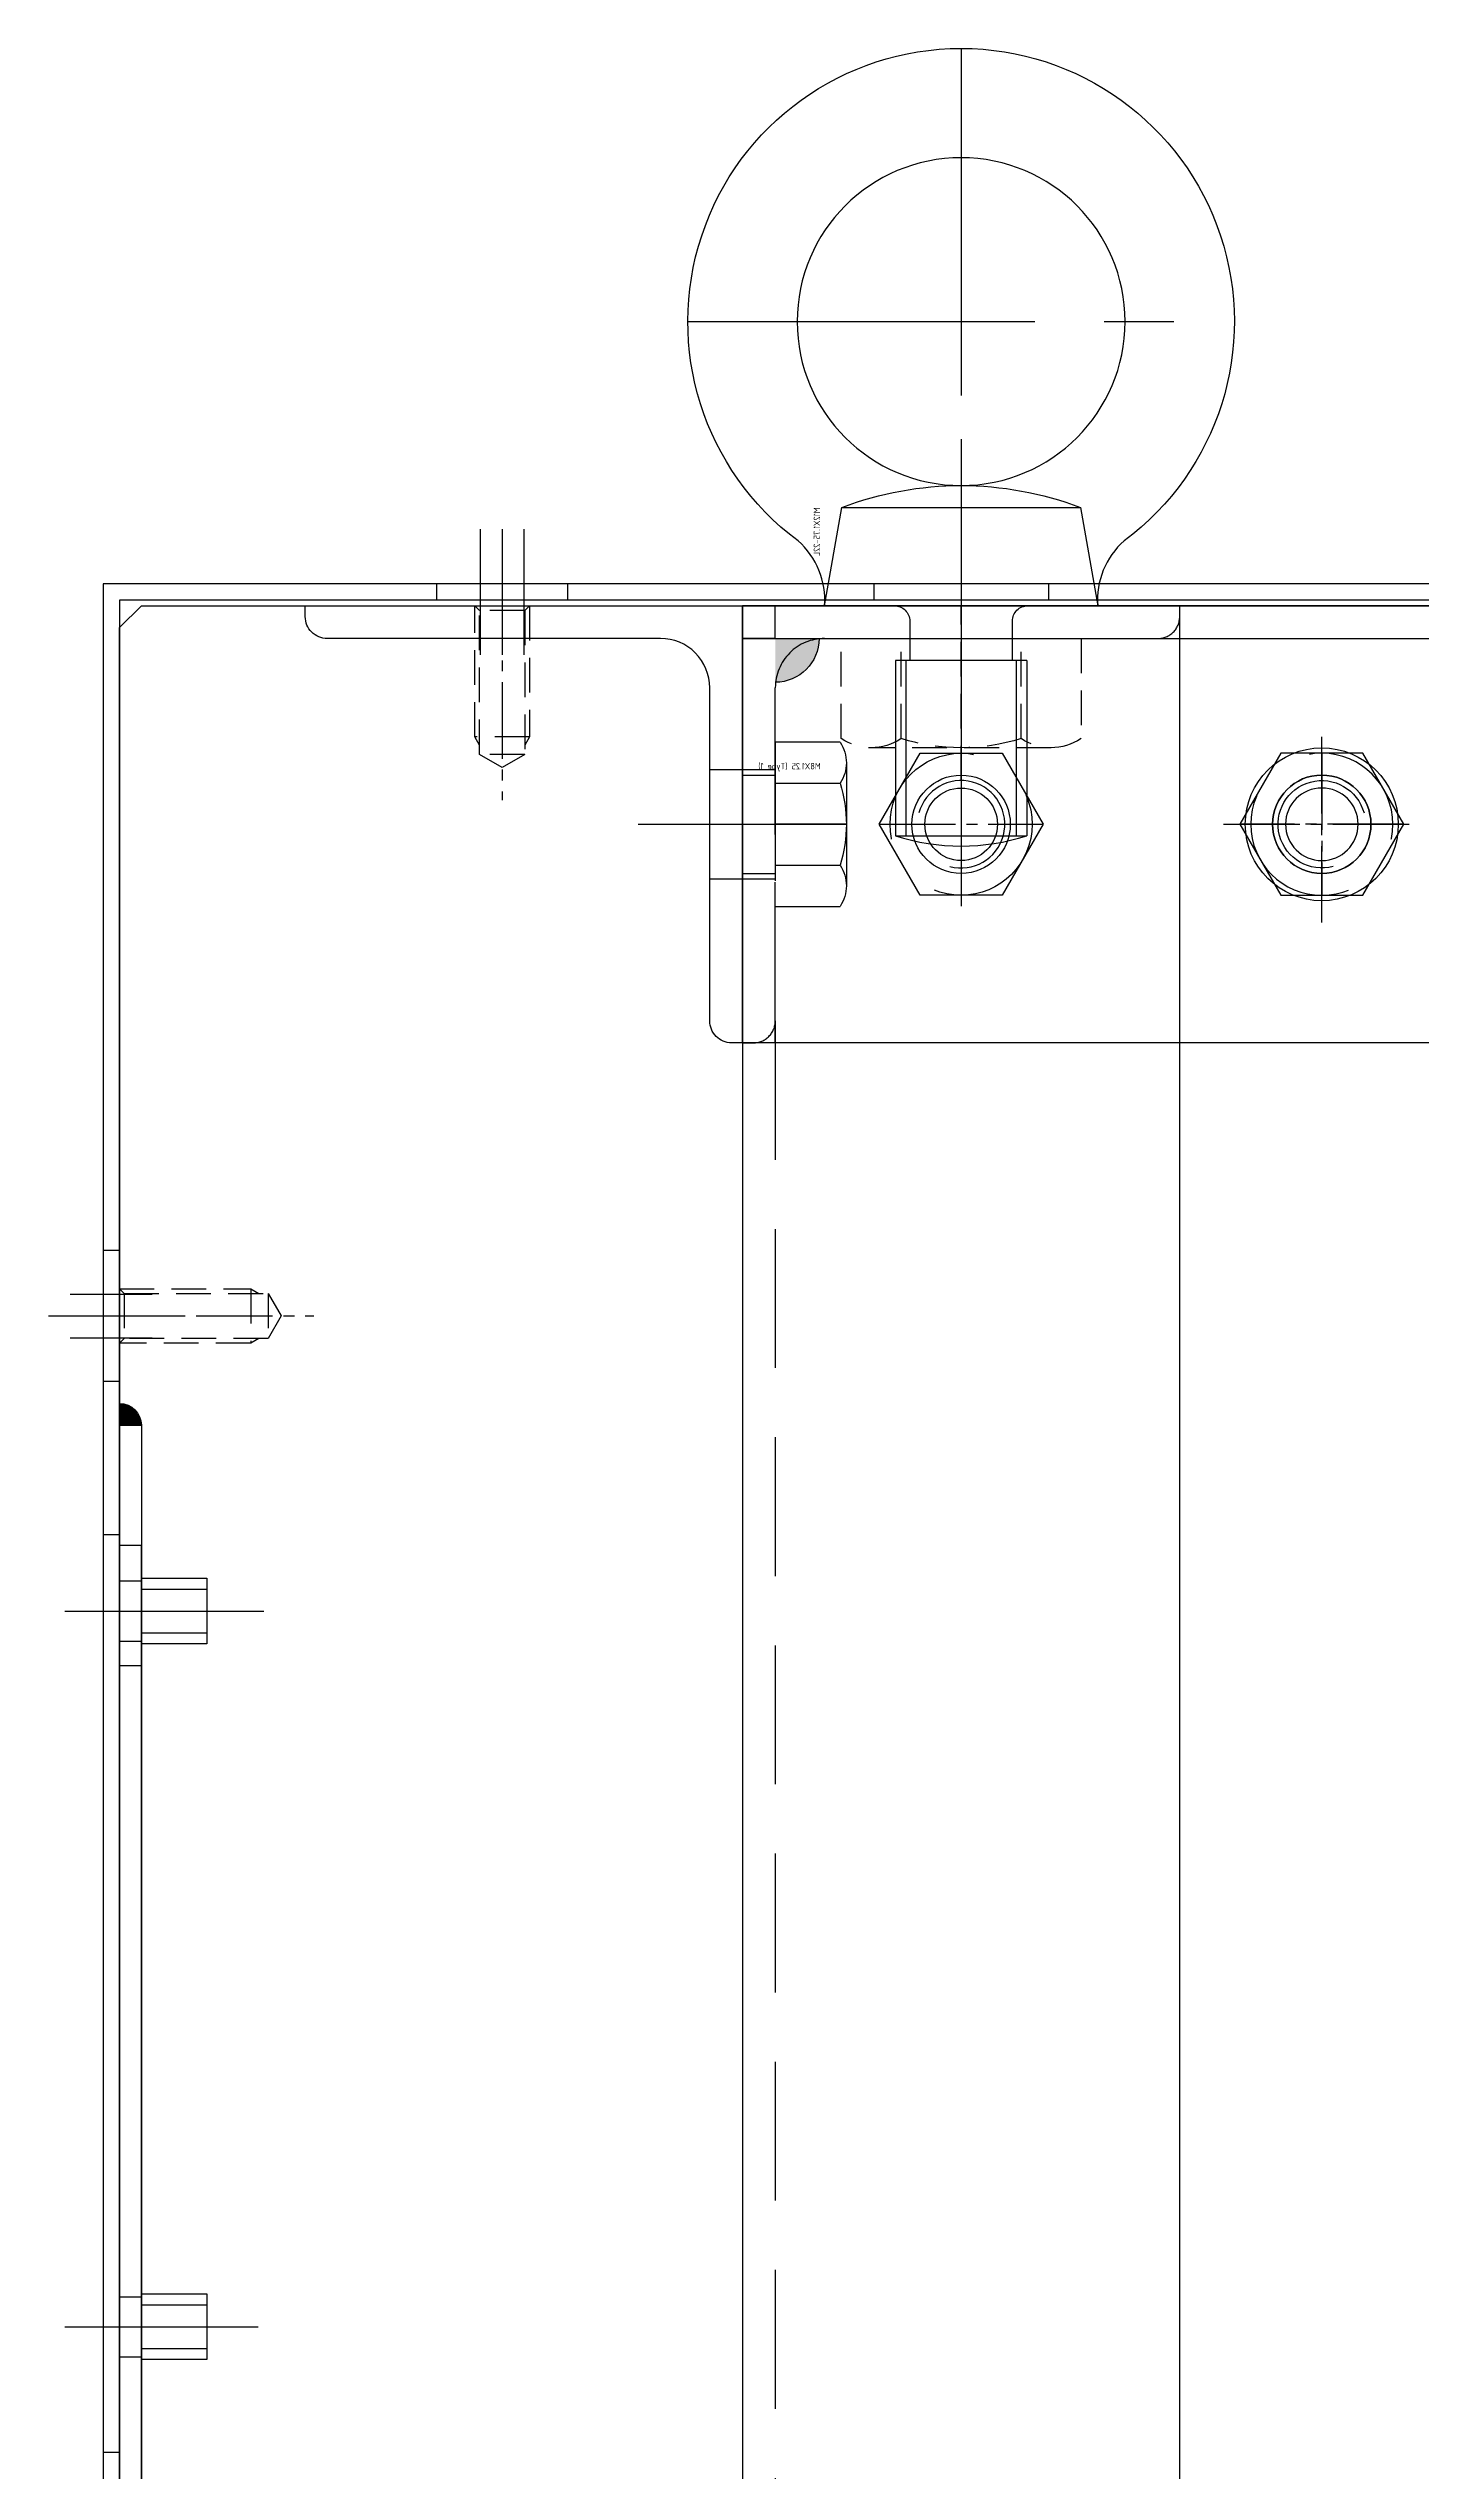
# Model space of a CAD drawing. Header units: millimetres. Extents: x 282 to 14566, y -4134 to 5341.
# Drawn here: x 9076.2 to 9201.9, y 1224.9 to 1446.6 of the extents above; entities that cross this region are included whole.
import ezdxf
from ezdxf.enums import TextEntityAlignment as Align

# ---------------------------------------------------------------- set-up
doc = ezdxf.new("R2010")
doc.units = ezdxf.units.MM
for name, pattern in [('CENTER', [50.8, 31.75, -6.35, 6.35, -6.35]), ('CENTER1', [10, 7, -1, 1, -1]), ('HIDDEN', [9.525, 6.35, -3.175]), ('HIDDEN2', [4.7625, 3.175, -1.5875]), ('HIDDENX2', [19.05, 12.7, -6.35])]:
    doc.linetypes.add(name, pattern=pattern)
for name, color, linetype in [('BOM-T', 4, 'Continuous'), ('CENTER', 1, 'CENTER'), ('THIN', 3, 'Continuous')]:
    doc.layers.add(name, color=color, linetype=linetype)
doc.styles.get("Standard").update_dxf_attribs({"font": 'ISOCP.SHX', "bigfont": 'WHGTXT.SHX'})

# ---------------------------------------------------------------- blocks, each defined once
blk = doc.blocks.new('A$C253F4690')
at = {"color": 2, "linetype": 'HIDDEN2'}
for p, q in [((0, -13), (0, 3)), ((-5.48, -9.15), (-5.48, 0)), ((5.48, -9.15), (5.48, 0)), ((-8.23, -10), (8.23, -10))]:
    blk.add_line(p, q, dxfattribs=at)
blk.add_lwpolyline([(-10.97, 0), (-10.97, -9.15, 0.309401), (-5.48, -9.15, 0.154701), (5.48, -9.15, 0.309401), (10.97, -9.15), (10.97, 0), (-10.97, 0)], format="xyb", dxfattribs=at)
blk = doc.blocks.new('A$C5742324B')
for p, q in [((10.91, 9), (-10.91, 9)), ((-6, -5), (6, -5)), ((-6, -5), (-6, -21.05)), ((6, -5), (6, -21.05)), ((6, -21.05), (-6, -21.05))]:
    blk.add_line(p, q)
for points in [[(12.5, 0, -0.237131), (14.92, 5.94, 3.020253), (-14.92, 5.94, -0.237131), (-12.5, 0)], [(-4.7, -5), (-4.7, -1.4, 0.414214), (-6.1, 0)], [(6.1, 0, 0.414214), (4.7, -1.4), (4.7, -5)], [(6, -21.05, -0.157869), (-6, -21.05)]]:
    blk.add_lwpolyline(points, format="xyb")
blk.add_lwpolyline([(10.91, 9, 0.183318), (-10.91, 9), (-12.5, 0), (12.5, 0)], format="xyb", close=True)
blk.add_circle((0, 26), 15)
at = {"layer": 'CENTER'}
for p, q in [((0, 51), (0, -22)), ((25, 26), (-25, 26))]:
    blk.add_line(p, q, dxfattribs=at)
at = {"layer": 'THIN'}
for points in [[(-5.05, -5), (-5.05, -21.05)], [(5.05, -5), (5.05, -21.05)]]:
    blk.add_lwpolyline(points, dxfattribs=at)
at = {"layer": 'BOM-T', "color": 4}
blk.add_text('M12X1.75-22L', height=0.6, rotation=270, dxfattribs=at).set_placement((13.2, 9), align=Align.MIDDLE_LEFT)
blk = doc.blocks.new('A$C45832701')
at = {"color": 1, "linetype": 'CENTER1'}
for p, q in [((0, 656.5), (0, 643.5)), ((-24, 650), (-13, 650)), ((-7.51, 650), (7.51, 650))]:
    blk.add_line(p, q, dxfattribs=at)
at = {"color": 2, "linetype": 'HIDDEN2'}
for p, q in [((-20, 655), (-17, 655)), ((-20, 645), (-17, 645))]:
    blk.add_line(p, q, dxfattribs=at)
at = {"color": 2, "linetype": 'HIDDENX2'}
blk.add_line((-17, 632), (-17, 38), dxfattribs=at)
blk.add_lwpolyline([(-20, 670), (-20, 630), (-19, 630, 0.414214), (-17, 632), (-17, 662.5, -0.414214), (-12.5, 667), (18, 667, 0.414214), (20, 669), (20, 670)], format="xyb", close=True, dxfattribs=at)
at = {"color": 4}
blk.add_lwpolyline([(20, 0), (20, 670), (-20, 670), (-20, 0)], close=True, dxfattribs=at)
at = {"color": 2, "linetype": 'HIDDENX2'}
blk.add_lwpolyline([(3.75, 643.5), (-3.75, 643.5), (-7.51, 650), (-3.75, 656.5), (3.75, 656.5), (7.51, 650), (3.75, 643.5)], dxfattribs=at)
blk.add_circle((0, 650), 6.5, dxfattribs=at)
at = {"color": 4}
blk.add_circle((0, 650), 4.5, dxfattribs=at)
blk.add_circle((0, 650), 3.32)
at = {"layer": 'THIN'}
blk.add_arc((0, 650), 4, 255, 165, dxfattribs=at)
at = {"xscale": -1}
for name, p in [('A$C5742324B', (0, 670)), ('A$C253F4690', (0, 667))]:
    blk.add_blockref(name, p, dxfattribs=at)
blk = doc.blocks.new('A$C59CC2664')
at = {"color": 3}
blk.add_line((-20, 17), (386, 17), dxfattribs=at)
at = {"color": 1, "linetype": 'CENTER1'}
for p, q in [((0, 7.5), (0, -7.5)), ((-7.5, 0), (7.5, 0))]:
    blk.add_line(p, q, dxfattribs=at)
at = {"color": 3}
blk.add_lwpolyline([(386, -20), (-20, -20), (-20, 20), (386, 20)], close=True, dxfattribs=at)
blk.add_circle((0, 0), 4.5, dxfattribs=at)
blk = doc.blocks.new('A$C3DA20913')
h = blk.add_hatch(color=256)
h.dxf.hatch_style = 1
h.paths.add_polyline_path([(46, 17), (50, 17), (50, 13, -0.414214)])
at = {"color": 3}
for p, q in [((-350, 20), (50, 20)), ((50, 17), (50, 20)), ((50, 17), (53, 17)), ((53, -20), (53, 17)), ((-353, -20), (53, -20))]:
    blk.add_line(p, q, dxfattribs=at)
at = {"color": 2, "linetype": 'HIDDENX2'}
for p, q in [((50, 17), (-350, 17)), ((50, -20), (50, 17)), ((43.5, 5.63), (43.5, -5.63)), ((50, 3.75), (44.08, 3.75)), ((50, -3.75), (44.08, -3.75))]:
    blk.add_line(p, q, dxfattribs=at)
at = {"color": 1, "linetype": 'CENTER1'}
for p, q in [((0, 6.5), (0, -6.5)), ((-7.51, 0), (7.51, 0)), ((59.54, 0), (43.46, 0))]:
    blk.add_line(p, q, dxfattribs=at)
at = {"color": 2, "linetype": 'HIDDEN2'}
for p, q in [((53, 4.5), (50, 4.5)), ((53, -4.5), (50, -4.5))]:
    blk.add_line(p, q, dxfattribs=at)
at = {"color": 2, "linetype": 'HIDDENX2'}
blk.add_lwpolyline([(50, 7.51), (50, -7.51), (44.08, -7.51, -0.309401), (44.08, -3.75, -0.154701), (44.08, 3.75, -0.309401), (44.08, 7.51)], format="xyb", close=True, dxfattribs=at)
blk.add_lwpolyline([(3.75, -6.5), (-3.75, -6.5), (-7.51, 0), (-3.75, 6.5), (3.75, 6.5), (7.51, 0), (3.75, -6.5)], dxfattribs=at)
blk.add_circle((0, 0), 6.5, dxfattribs=at)
at = {"color": 3}
blk.add_circle((0, 0), 4.5, dxfattribs=at)
blk.add_circle((0, 0), 3.32)
at = {"color": 2, "linetype": 'HIDDENX2'}
blk.add_arc((50, 17), 4, 180, 270, dxfattribs=at)
at = {"layer": 'CENTER'}
blk.add_line((43.5, 0), (50, 0), dxfattribs=at)
at = {"layer": 'THIN'}
blk.add_arc((0, 0), 4, 255, 165, dxfattribs=at)
at = {"color": 2, "linetype": 'HIDDENX2'}
blk.add_text('M8X1.25 (Type 1)', height=0.6, dxfattribs=at).set_placement((45.84, 5.32), align=Align.MIDDLE_LEFT)
blk = doc.blocks.new('A$C11A54ADD')
at = {"color": 2, "linetype": 'HIDDEN2'}
for p, q in [((3, 5), (0, 5)), ((3, -5), (0, -5))]:
    blk.add_line(p, q, dxfattribs=at)
at = {"color": 1, "linetype": 'CENTER1'}
blk.add_line((9.54, 0), (-6.54, 0), dxfattribs=at)
at = {"color": 3}
blk.add_lwpolyline([(0, 20), (0, -20), (1, -20, 0.414214), (3, -18), (3, 12.5, -0.414214), (7.5, 17), (38, 17, 0.414214), (40, 19), (40, 20)], format="xyb", close=True, dxfattribs=at)
blk = doc.blocks.new('A$C1D2B0D02')
at = {"color": 1, "linetype": 'CENTER1'}
for p, q in [((-225, 688), (-225, 667.21)), ((-150, 656), (-150, 674)), ((-159, 665), (-141, 665)), ((-263, 620), (-242.21, 620))]:
    blk.add_line(p, q, dxfattribs=at)
at = {"color": 2, "linetype": 'HIDDEN2'}
for p, q in [((-222.5, 673), (-227.5, 673)), ((-222.93, 671.4), (-227.07, 671.4)), ((-248, 622.5), (-248, 617.5)), ((-246.4, 622.07), (-246.4, 617.93))]:
    blk.add_line(p, q, dxfattribs=at)
at = {"color": 150}
blk.add_lwpolyline([(-258, 685), (258, 685), (260, 683), (260, -15), (-260, -15), (-260, 683)], close=True, dxfattribs=at)
at = {"color": 2, "linetype": 'HIDDEN2'}
for points in [[(-227.07, 672.25), (-227.5, 673), (-227.5, 685)], [(-222.5, 685), (-222.93, 684.57), (-227.07, 684.57), (-227.5, 685)], [(-222.93, 684.57), (-222.93, 671.4), (-225, 670.21), (-227.07, 671.4), (-227.07, 684.57)], [(-222.5, 685), (-222.5, 673), (-222.93, 672.25)], [(-260, 622.5), (-248, 622.5), (-247.25, 622.07)], [(-260, 622.5), (-259.57, 622.07), (-259.57, 617.93), (-260, 617.5)], [(-259.57, 622.07), (-246.4, 622.07), (-245.21, 620), (-246.4, 617.93), (-259.57, 617.93)], [(-247.25, 617.93), (-248, 617.5), (-260, 617.5)]]:
    blk.add_lwpolyline(points, dxfattribs=at)
at = {"color": 150}
for radius in [7, 4.5]:
    blk.add_circle((-150, 665), radius, dxfattribs=at)
blk = doc.blocks.new('A$C578054EA')
at = {"color": 2, "linetype": 'HIDDEN'}
for p, q in [((2, 2.75), (0, 2.75)), ((2, -2.75), (0, -2.75)), ((2, -62.75), (0, -62.75)), ((2, -68.25), (0, -68.25))]:
    blk.add_line(p, q, dxfattribs=at)
at = {"color": 1, "linetype": 'CENTER'}
for p, q in [((7, 0), (-5, 0)), ((7, -65.5), (-5, -65.5))]:
    blk.add_line(p, q, dxfattribs=at)
at = {"color": 3}
blk.add_lwpolyline([(0, -537), (0, 6), (2, 6), (2, -537)], close=True, dxfattribs=at)
blk = doc.blocks.new('A$C1A2F0240')
for p, q in [((2, 550), (8, 550)), ((2, 548), (8, 548)), ((2, 546), (8, 546)), ((2, 484.5), (8, 484.5)), ((2, 482.5), (8, 482.5)), ((2, 480.5), (8, 480.5))]:
    blk.add_line(p, q)
at = {"color": 1, "linetype": 'CENTER'}
for p, q in [((-2.74, 548), (13.2, 548)), ((-3.24, 482.5), (12.7, 482.5))]:
    blk.add_line(p, q, dxfattribs=at)
at = {"color": 2, "linetype": 'HIDDEN'}
blk.add_line((0, 543), (2, 543), dxfattribs=at)
at = {"color": 3}
blk.add_lwpolyline([(0, 565), (2, 565), (2, 0), (0, 0)], close=True, dxfattribs=at)
for points in [[(2, 551), (8, 551), (8, 545), (2, 545)], [(2, 485.5), (8, 485.5), (8, 479.5), (2, 479.5)]]:
    blk.add_lwpolyline(points, close=True)
blk = doc.blocks.new('A$C63215B74')
h = blk.add_hatch(color=256)
h.dxf.hatch_style = 1
h.paths.add_polyline_path([(-28, 597, 0.414214), (-30, 595), (-28, 595)])
at = {"color": 1, "linetype": 'CENTER'}
for p, q in [((-105, 685.24), (-105, 657.26)), ((-65, 677), (-65, 665.5)), ((-63, 677), (-63, 665.5)), ((-61, 677), (-61, 665.5)), ((-23.5, 607), (-31, 607)), ((-21.5, 605), (-33, 605)), ((-23.5, 603), (-31, 603))]:
    blk.add_line(p, q, dxfattribs=at)
at = {"color": 3}
for p, q in [((-549.5, 672), (-26.5, 672)), ((-26.5, 672), (-26.5, 1.5)), ((-548, 670.5), (-28, 670.5)), ((-28, 670.5), (-28, 0))]:
    blk.add_line(p, q, dxfattribs=at)
at = {"color": 2, "linetype": 'HIDDENX2'}
for p, q in [((-113, 672), (-113, 670.5)), ((-97, 672), (-97, 670.5)), ((-69, 672), (-69, 670.5)), ((-57, 672), (-57, 670.5))]:
    blk.add_line(p, q, dxfattribs=at)
at = {"color": 2, "linetype": 'HIDDEN'}
for p, q in [((-28, 611), (-26.5, 611)), ((-28, 599), (-26.5, 599)), ((-26.5, 585), (-28, 585)), ((-28, 501), (-26.5, 501))]:
    blk.add_line(p, q, dxfattribs=at)
blk.add_arc((-28, 595), 2, 90, 180)
at = {"xscale": -1}
blk.add_blockref('A$C1A2F0240', (-28, 30), dxfattribs=at)

msp = doc.modelspace()

# ---------------------------------------------------------------- block references
for name, p in [('A$C45832701', (9159.748, 725.631)), ('A$C1D2B0D02', (9342.748, 710.631)), ('A$C59CC2664', (9159.748, 1375.631))]:
    msp.add_blockref(name, p)
at = {"xscale": -1}
for name, p in [('A$C63215B74', (9054.748, 725.631)), ('A$C11A54ADD', (9139.748, 1375.631)), ('A$C3DA20913', (9192.748, 1375.631)), ('A$C578054EA', (9084.748, 1303.631))]:
    msp.add_blockref(name, p, dxfattribs=at)

doc.saveas('drawing.dxf')
